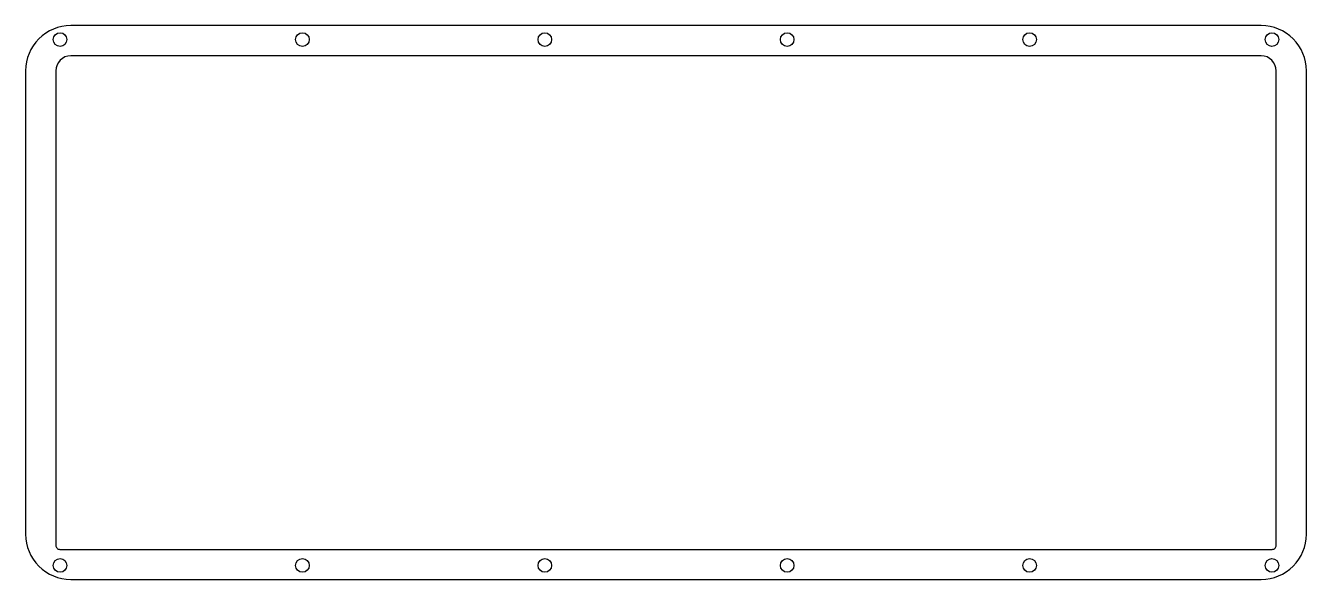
# Model space of a CAD drawing. Header units: millimetres. Extents: x 10 to 331, y 10 to 149.
import ezdxf

# ---------------------------------------------------------------- set-up
doc = ezdxf.new("R2010")
doc.units = ezdxf.units.MM

msp = doc.modelspace()

# ---------------------------------------------------------------- linework, layer by layer
at = {"color": 0}
msp.add_lwpolyline([(10.02, 21.43, 0.414363), (21.33, 10.12), (319.6, 10.12, 0.414214), (330.91, 21.43), (330.91, 137.62, 0.414214), (319.6, 148.93), (21.32, 148.93, 0.414214), (10.02, 137.62)], format="xyb", close=True, dxfattribs=at)
at = {"linetype": 'Continuous'}
msp.add_lwpolyline([(18.59, 17.65), (322.34, 17.65, 0.414228), (323.34, 18.65), (323.34, 137.62, 0.414199), (319.6, 141.36), (21.32, 141.36, 0.414213), (17.59, 137.62), (17.59, 18.65, 0.414214)], format="xyb", close=True, dxfattribs=at)
at = {"color": 0}
for centre in [(18.64, 145.43), (79.37, 145.43), (140.1, 145.43), (200.83, 145.43), (261.56, 145.43), (322.29, 145.43), (18.64, 13.62), (79.37, 13.62), (140.1, 13.62), (200.83, 13.62), (261.56, 13.62), (322.29, 13.62)]:
    msp.add_circle(centre, 1.7, dxfattribs=at)

doc.saveas('drawing.dxf')
